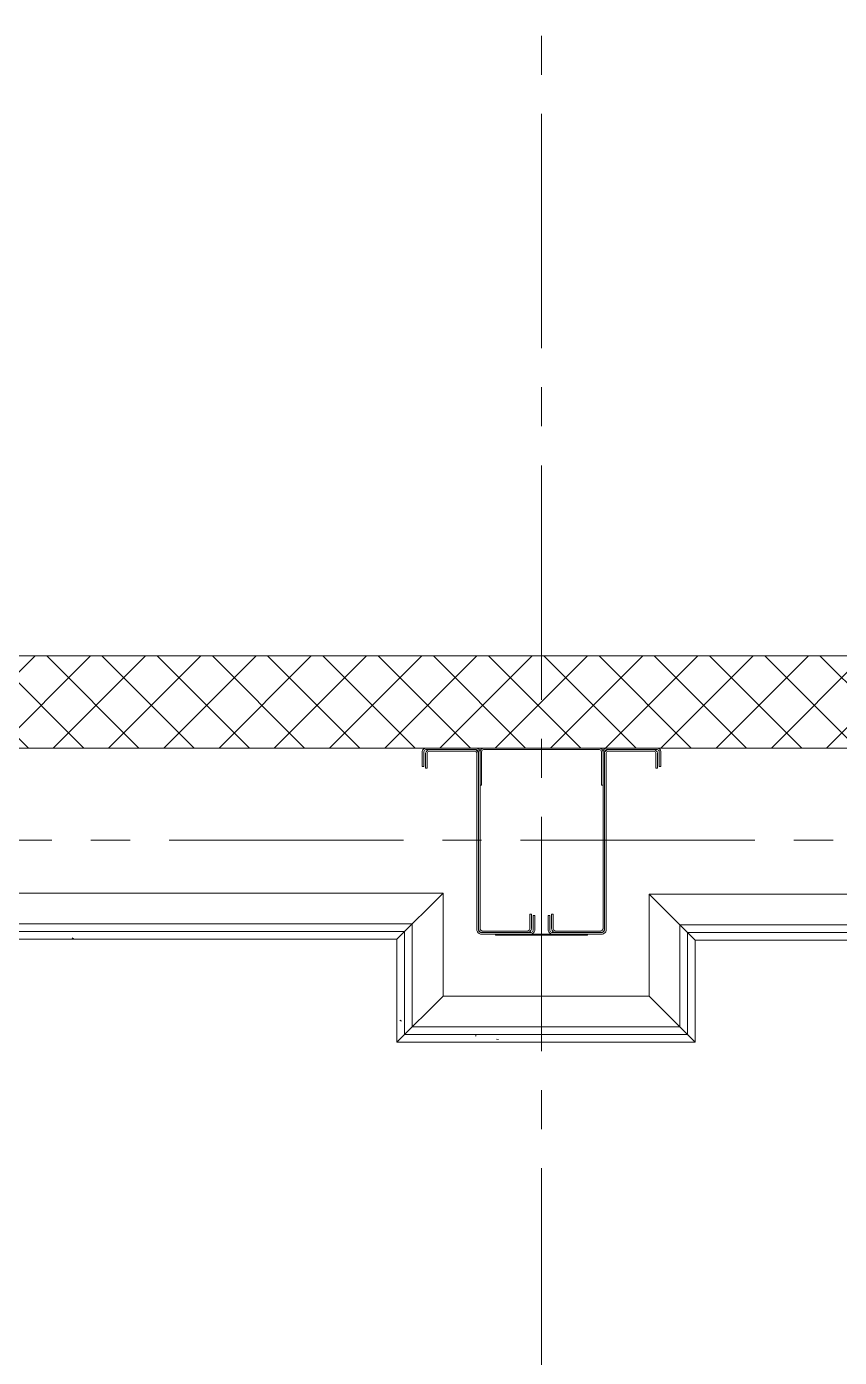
# Model space of a CAD drawing. Header units: millimetres. Extents: x -330955 to 144729, y -76510 to 25340.
# Drawn here: x 82281 to 83602, y -31908 to -29744 of the extents above; entities that cross this region are included whole.
import ezdxf

# ---------------------------------------------------------------- set-up
doc = ezdxf.new("R2010")
doc.units = ezdxf.units.MM
doc.header["$LTSCALE"] = 20
for name, pattern in [('CENTER2', [28.575, 19.05, -3.175, 3.175, -3.175]), ('XKITLINE00', [0]), ('XKITLINE02', [4, 2, -2])]:
    doc.linetypes.add(name, pattern=pattern)
doc.layers.get('0').update_dxf_attribs({"lineweight": 0})
for name, color, linetype, lineweight in [('A-WALL', 5, 'Continuous', 13), ('Part', 5, 'Continuous', 0), ('S-WALL-PATT', 7, 'Continuous', 0), ('Выноски', 7, 'Continuous', 15), ('Оси', 7, 'CENTER2', 9), ('Стены ГКЛ (графика)', 7, 'Continuous', 25)]:
    doc.layers.add(name, color=color, linetype=linetype, lineweight=lineweight)
pattern_1 = [(0, (12, 6), (3, 300), [3, -300]), (10, (108, 12), (-49.14, 295.96), [3, -300]), (20, (54, 78), (-99.79, 282.93), [3, -300]), (30, (120, 126), (-147.4, 261.3), [3, -300]), (40, (42, 144), (-190.54, 231.74), [3, -300]), (50, (66, 216), (-227.88, 195.13), [3, -300]), (60, (24, 270), (-258.3, 152.6), [3, -300]), (70, (120, 264), (-280.88, 105.43), [3, -300]), (80, (192, 276), (-294.92, 55.05), [3, -300]), (90, (228, 204), (-300, 3), [3, -300]), (100, (288, 198), (-295.96, -49.14), [3, -300]), (110, (288, 90), (-282.93, -99.8), [3, -300]), (120, (234, 54), (-261.3, -147.4), [3, -300]), (130, (150, 72), (-231.74, -190.54), [3, -300]), (140, (204, 126), (-195.13, -227.88), [3, -300]), (150, (150, 180), (-152.6, -258.3), [3, -300]), (160, (276, 12), (-105.43, -280.88), [3, -300])]

# ---------------------------------------------------------------- blocks, each defined once
blk = doc.blocks.new('Колонна К2')
at = {"layer": 'Part', "linetype": 'XKITLINE00', "lineweight": 0}
for p, q in [((-99.4, 152.4), (-98.5, 152.5)), ((-98.5, 152.5), (-17.5, 152.5)), ((-17.5, 152.5), (-16.6, 152.4)), ((16.6, 152.4), (17.5, 152.5)), ((17.5, 152.5), (98.5, 152.5)), ((98.5, 152.5), (99.4, 152.4)), ((-105, 146), (-104.9, 146.9)), ((-105, -141), (-105, 146)), ((-102.5, 146.6), (-102.5, 145.9)), ((-102.5, -141.1), (-102.5, 145.9)), ((-102.5, 143.6), (-102.4, 144.4)), ((-102.5, -143.4), (-102.5, 143.6)), ((-100, 144.1), (-100, 143.5)), ((-100, -143.5), (-100, 143.5)), ((-98.4, 150), (-99.1, 150)), ((-98.4, 150), (-17.6, 150)), ((-96.9, 149.9), (-96.1, 150)), ((-96, 147.5), (-96.6, 147.5)), ((-96.1, 150), (-22.9, 150)), ((-96, 147.5), (-23, 147.5)), ((-22.4, 147.5), (-23, 147.5)), ((-22.9, 150), (-22.1, 149.9)), ((-19, 143.5), (-19, 144.1)), ((-19, 120), (-19, 143.5)), ((-16.9, 150), (-17.6, 150)), ((-16.6, 144.4), (-16.5, 143.6)), ((-16.5, 120), (-16.5, 143.6)), ((-13.5, 145.9), (-13.5, 146.6)), ((-13.5, 122.5), (-13.5, 145.9)), ((-11.1, 146.9), (-11, 146)), ((-11, 146), (-11, 122.5)), ((11, 146), (11.1, 146.9)), ((11, 122.5), (11, 146)), ((13.5, 146.6), (13.5, 145.9)), ((13.5, 145.9), (13.5, 122.5)), ((16.5, 143.6), (16.6, 144.4)), ((16.5, 120), (16.5, 143.6)), ((17.6, 150), (16.9, 150)), ((17.6, 150), (98.4, 150)), ((19, 144.1), (19, 143.5)), ((19, 120), (19, 143.5)), ((22.1, 149.9), (22.9, 150)), ((23, 147.5), (22.4, 147.5)), ((22.9, 150), (96.1, 150)), ((23, 147.5), (96, 147.5)), ((96.6, 147.5), (96, 147.5)), ((96.1, 150), (96.9, 149.9)), ((99.1, 150), (98.4, 150)), ((100, 143.5), (100, 144.1)), ((100, -143.5), (100, 143.5)), ((102.4, 144.4), (102.5, 143.6)), ((102.5, 145.9), (102.5, 146.6)), ((102.5, -141.1), (102.5, 145.9)), ((102.5, -143.4), (102.5, 143.6)), ((104.9, 146.9), (105, 146)), ((105, -141), (105, 146)), ((-19, 120), (-16.5, 120)), ((-11, 122.5), (-13.5, 122.5)), ((13.5, 122.5), (11, 122.5)), ((19, 120), (16.5, 120)), ((-100, -143.5), (-100, -89.9)), ((-100, -89.9), (-97.5, -89.9)), ((-97.5, -89.9), (-97.5, -143.7)), ((100, -89.9), (97.5, -89.9)), ((97.5, -89.9), (97.5, -143.7)), ((100, -144), (100, -89.9)), ((-194, -143.5), (-194, -120)), ((-194, -120), (-191.5, -120)), ((-191.5, -120), (-191.5, -143.4)), ((-188.5, -117.5), (-186, -117.5)), ((-188.5, -141.1), (-188.5, -117.5)), ((-186, -117.5), (-186, -141)), ((188.5, -117.5), (186, -117.5)), ((186, -117.5), (186, -141)), ((188.5, -141.1), (188.5, -117.5)), ((191.5, -120), (191.5, -120)), ((191.5, -120), (191.5, -120)), ((191.5, -143.4), (191.5, -120)), ((191.5, -120), (194, -120)), ((194, -143.5), (194, -120)), ((-193.9, -144.4), (-194, -143.5)), ((-191.5, -143.4), (-191.5, -144.1)), ((-188.4, -141.9), (-188.5, -141.1)), ((-187.5, -150), (-188.4, -149.9)), ((-188.1, -147.5), (-187.4, -147.5)), ((-187.5, -150), (-106.5, -150)), ((-187.4, -147.5), (-106.6, -147.5)), ((-186, -141), (-186, -141.6)), ((-182.1, -147.5), (-182.9, -147.4)), ((-182.6, -145), (-182, -145)), ((-182.1, -147.5), (-108.9, -147.5)), ((-182, -145), (-109, -145)), ((-109, -145), (-108.4, -145)), ((-108.1, -147.4), (-108.9, -147.5)), ((-106.6, -147.5), (-105.9, -147.5)), ((-105.6, -149.9), (-106.5, -150)), ((-105, -141.6), (-105, -141)), ((-102.5, -141.1), (-102.6, -141.9)), ((-102.5, -144.1), (-102.5, -143.4)), ((-99.9, -144.4), (-100, -143.5)), ((-97.5, -143.4), (-97.5, -144.1)), ((-94.4, -149.9), (94.4, -149.9)), ((-94.1, -147.5), (94.1, -147.5)), ((97.5, -143.4), (97.5, -144.1)), ((99.9, -144.4), (100, -143.5)), ((100.1, -144.4), (100, -143.5)), ((102.6, -141.9), (102.5, -141.1)), ((102.5, -143.4), (102.5, -144.1)), ((105, -141), (105, -141.6)), ((106.5, -150), (105.6, -149.9)), ((105.9, -147.5), (106.6, -147.5)), ((106.5, -150), (187.5, -150)), ((106.6, -147.5), (187.4, -147.5)), ((108.9, -147.5), (108.1, -147.4)), ((108.4, -145), (109, -145)), ((108.9, -147.5), (182.1, -147.5)), ((109, -145), (182, -145)), ((182, -145), (182.6, -145)), ((182.9, -147.4), (182.1, -147.5)), ((186, -141.6), (186, -141)), ((187.4, -147.5), (188.1, -147.5)), ((188.4, -149.9), (187.5, -150)), ((188.5, -141.1), (188.4, -141.9)), ((191.5, -144.1), (191.5, -143.4)), ((194, -143.5), (193.9, -144.4))]:
    blk.add_line(p, q, dxfattribs=at)
at = {"layer": 'Part', "linetype": 'XKITLINE02', "lineweight": 0}
for p, q in [((-100, -140), (-100, 140)), ((100, -140), (100, 140))]:
    blk.add_line(p, q, dxfattribs=at)
at = {"layer": 'Part', "linetype": 'XKITLINE00', "lineweight": 0}
blk.add_lwpolyline([(-75, 152.5), (-75, 154.5), (75, 154.5), (75, 152.5), (-75, 152.5)], dxfattribs=at)
for centre, radius, start, end in [((-98.5, 146), 6.5, 98.1818, 171.8182), ((-17.5, 146), 6.5, 8.1818, 81.8182), ((17.5, 146), 6.5, 98.1818, 171.8182), ((98.5, 146), 6.5, 8.1818, 81.8182), ((-98.5, 146), 3.99, 98.1818, 171.8182), ((-96, 143.5), 6.51, 98.1818, 171.8182), ((-96, 143.5), 4, 98.1818, 171.8182), ((-23, 143.5), 4, 8.1818, 81.8182), ((-23, 143.5), 6.51, 8.1818, 81.8182), ((-17.5, 146), 3.99, 8.1818, 81.8182), ((17.5, 146), 3.99, 98.1818, 171.8182), ((23, 143.5), 6.51, 98.1818, 171.8182), ((23, 143.5), 4, 98.1818, 171.8182), ((96, 143.5), 4, 8.1818, 81.8182), ((96, 143.5), 6.51, 8.1818, 81.8182), ((98.5, 146), 3.99, 8.1818, 81.8182), ((-187.5, -143.5), 6.5, 188.1818, 261.8182), ((-187.5, -143.5), 3.99, 188.1818, 261.8182), ((-182, -141), 6.51, 188.1818, 261.8182), ((-182, -141), 4, 188.1818, 261.8182), ((-109, -141), 4, 278.1818, 351.8182), ((-109, -141), 6.51, 278.1818, 351.8182), ((-106.5, -143.5), 3.99, 278.1818, 351.8182), ((-106.5, -143.5), 6.5, 278.1818, 351.8182), ((-93.5, -143.5), 6.5, 188.1818, 261.8182), ((-93.5, -143.5), 3.99, 188.1818, 261.8182), ((93.5, -143.5), 3.99, 278.1818, 351.8182), ((93.5, -143.5), 6.5, 278.1818, 351.8182), ((106.5, -143.5), 6.5, 188.1818, 261.8182), ((106.5, -143.5), 3.99, 188.1818, 261.8182), ((109, -141), 6.51, 188.1818, 261.8182), ((109, -141), 4, 188.1818, 261.8182), ((182, -141), 4, 278.1818, 351.8182), ((182, -141), 6.51, 278.1818, 351.8182), ((187.5, -143.5), 3.99, 278.1818, 351.8182), ((187.5, -143.5), 6.5, 278.1818, 351.8182)]:
    blk.add_arc(centre, radius, start, end, dxfattribs=at)
blk = doc.blocks.new('*U248')
at = {"layer": 'S-WALL-PATT', "lineweight": 0, "true_color": 0x636466}
h = blk.add_hatch(dxfattribs=at)
h.set_pattern_fill('ANSI37', color=251, scale=20)
h.paths.add_polyline_path([(-150, 0), (0, 0), (0, 1800), (-150, 1800)])
at = {"color": 0}
blk.add_lwpolyline([(-150, 0), (0, 0), (0, 1800), (-150, 1800)], close=True, dxfattribs=at)
blk = doc.blocks.new('*U1113')
at = {"layer": 'A-WALL', "linetype": 'Continuous', "lineweight": 18}
h = blk.add_hatch(dxfattribs=at)
h.set_pattern_fill('GENERAL_TEXTURE', color=30, scale=300, style=0, pattern_type=2)
h.set_pattern_definition(pattern_1)
h.paths.add_polyline_path([(12.5, 0), (12.5, -12.5), (530.7, -12.5), (530.7, 0)], flags=0)
at = {"layer": 'A-WALL', "color": 30}
blk.add_line((0.9, -1.3), (810.2, -1.3), dxfattribs=at)
at = {"layer": 'A-WALL', "color": 11}
for p, q in [((13.4, -13.8), (822.7, -13.8)), ((25.9, -26.3), (835.2, -26.3))]:
    blk.add_line(p, q, dxfattribs=at)
at = {"layer": 'A-WALL', "color": 8, "linetype": 'Continuous', "lineweight": 0}
blk.add_line((75.9, -76.3), (885.2, -76.3), dxfattribs=at)
for points in [[(75.9, -76.3), (0.9, -1.3)], [(885.2, -76.3), (810.2, -1.3)]]:
    blk.add_lwpolyline(points, dxfattribs=at)
blk = doc.blocks.new('*U1114')
at = {"layer": 'A-WALL', "linetype": 'Continuous', "lineweight": 18}
h = blk.add_hatch(dxfattribs=at)
h.set_pattern_fill('GENERAL_TEXTURE', color=30, scale=300, style=0, pattern_type=2)
h.set_pattern_definition(pattern_1)
h.paths.add_polyline_path([(12.5, 0), (12.5, -12.5), (530.7, -12.5), (530.7, 0)], flags=0)
at = {"layer": 'A-WALL', "color": 30}
blk.add_line((0.9, -1.3), (168.6, -1.3), dxfattribs=at)
at = {"layer": 'A-WALL', "color": 11}
for p, q in [((13.4, -13.8), (181.1, -13.8)), ((25.9, -26.3), (193.6, -26.3))]:
    blk.add_line(p, q, dxfattribs=at)
at = {"layer": 'A-WALL', "color": 8, "linetype": 'Continuous', "lineweight": 0}
blk.add_line((75.9, -76.3), (243.6, -76.3), dxfattribs=at)
for points in [[(75.9, -76.3), (0.9, -1.3)], [(243.6, -76.3), (168.6, -1.3)]]:
    blk.add_lwpolyline(points, dxfattribs=at)
blk = doc.blocks.new('*U1115')
at = {"layer": 'A-WALL', "linetype": 'Continuous', "lineweight": 18}
h = blk.add_hatch(dxfattribs=at)
h.set_pattern_fill('GENERAL_TEXTURE', color=30, scale=300, style=0, pattern_type=2)
h.set_pattern_definition(pattern_1)
h.paths.add_polyline_path([(12.5, 0), (12.5, -12.5), (530.7, -12.5), (530.7, 0)], flags=0)
at = {"layer": 'A-WALL', "color": 30, "linetype": 'Continuous'}
blk.add_line((0.9, -1.3), (485.8, -1.3), dxfattribs=at)
at = {"layer": 'A-WALL', "color": 11, "linetype": 'Continuous'}
for p, q in [((13.4, -13.8), (473.3, -13.8)), ((25.9, -26.3), (460.8, -26.3))]:
    blk.add_line(p, q, dxfattribs=at)
at = {"layer": 'A-WALL', "color": 8, "linetype": 'Continuous', "lineweight": 0}
blk.add_line((75.9, -76.3), (410.8, -76.3), dxfattribs=at)
for points in [[(75.9, -76.3), (0.9, -1.3)], [(410.8, -76.3), (485.8, -1.3)]]:
    blk.add_lwpolyline(points, dxfattribs=at)
blk = doc.blocks.new('*U1117')
at = {"layer": 'A-WALL', "linetype": 'Continuous', "lineweight": 18}
h = blk.add_hatch(dxfattribs=at)
h.set_pattern_fill('GENERAL_TEXTURE', color=30, scale=300, style=0, pattern_type=2)
h.set_pattern_definition(pattern_1)
h.paths.add_polyline_path([(12.5, 0), (12.5, -12.5), (530.7, -12.5), (530.7, 0)], flags=0)
at = {"layer": 'A-WALL', "color": 30}
blk.add_line((0.9, -1.3), (166.7, -1.3), dxfattribs=at)
at = {"layer": 'A-WALL', "color": 11}
for p, q in [((13.4, -13.8), (179.2, -13.8)), ((25.9, -26.3), (191.7, -26.3))]:
    blk.add_line(p, q, dxfattribs=at)
at = {"layer": 'A-WALL', "color": 8, "linetype": 'Continuous', "lineweight": 0}
blk.add_line((75.9, -76.3), (241.7, -76.3), dxfattribs=at)
for points in [[(75.9, -76.3), (0.9, -1.3)], [(241.7, -76.3), (166.7, -1.3)]]:
    blk.add_lwpolyline(points, dxfattribs=at)
blk = doc.blocks.new('*U1116')
at = {"layer": 'A-WALL', "linetype": 'Continuous', "lineweight": 18}
h = blk.add_hatch(dxfattribs=at)
h.set_pattern_fill('GENERAL_TEXTURE', color=30, scale=300, style=0, pattern_type=2)
h.set_pattern_definition(pattern_1)
h.paths.add_polyline_path([(12.5, 0), (12.5, -12.5), (530.7, -12.5), (530.7, 0)], flags=0)
at = {"layer": 'A-WALL', "color": 30}
blk.add_line((0.9, -1.3), (611, -1.3), dxfattribs=at)
at = {"layer": 'A-WALL', "color": 11}
for p, q in [((13.4, -13.8), (623.5, -13.8)), ((25.9, -26.3), (636, -26.3))]:
    blk.add_line(p, q, dxfattribs=at)
at = {"layer": 'A-WALL', "color": 8, "linetype": 'Continuous', "lineweight": 0}
blk.add_line((75.9, -76.3), (686, -76.3), dxfattribs=at)
for points in [[(75.9, -76.3), (0.9, -1.3)], [(686, -76.3), (611, -1.3)]]:
    blk.add_lwpolyline(points, dxfattribs=at)

msp = doc.modelspace()

# ---------------------------------------------------------------- linework, layer by layer
at = {"layer": 'Оси'}
for p, q in [((83117.9277, -45697.1343), (83117.9277, -29743.7133)), ((112039.911, -31066.7519), (61353.4323, -31066.7519))]:
    msp.add_line(p, q, dxfattribs=at)

# ---------------------------------------------------------------- block references
at = {"color": 1, "xscale": -1, "rotation": 180}
msp.add_blockref('Колонна К2', (83117.9277, -31066.7519), dxfattribs=at)
at = {"layer": 'Выноски', "xscale": -1, "rotation": 90}
msp.add_blockref('*U248', (83917.9277, -30916.7519), dxfattribs=at)
at = {"layer": 'Стены ГКЛ (графика)'}
for name, p, rotation in [('*U1114', (82881.5184, -31396.0958, 4014), 90.00000000000001), ('*U1116', (83978.7478, -31230.7134, 4014), 180)]:
    msp.add_blockref(name, p, dxfattribs=dict(at, rotation=rotation))
at = {"layer": 'Стены ГКЛ (графика)', "xscale": -1}
for name, p, rotation in [('*U1117', (83369.1395, -31396.0958, 4014), 270), ('*U1113', (82072.6623, -31228.8872, 3981), 180), ('*U1115', (82881.9807, -31396.5581, 4014), 180)]:
    msp.add_blockref(name, p, dxfattribs=dict(at, rotation=rotation))

doc.saveas('drawing.dxf')
